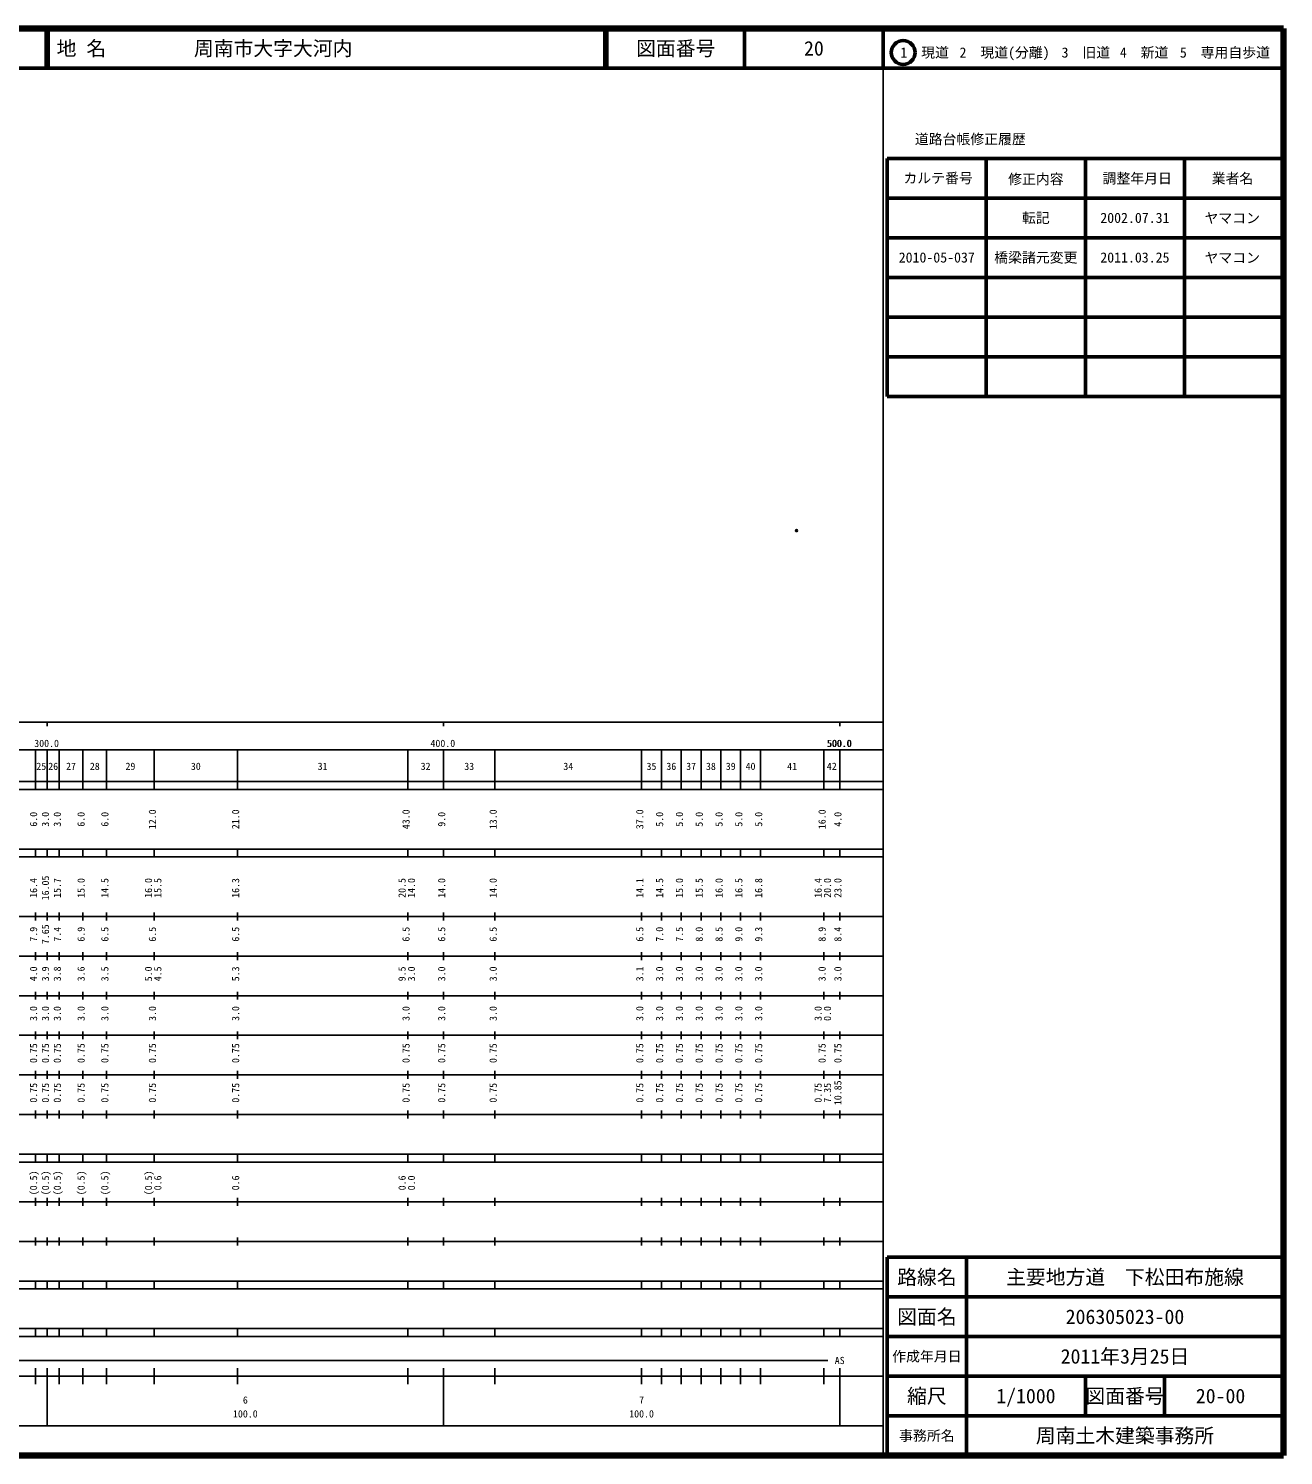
# Model space of a CAD drawing. Units: millimetres on the paper. Extents: x 40 to 680, y 20 to 380.
# Drawn here: x 363.3 to 680, y 20 to 380 of the extents above; entities that cross this region are included whole.
import ezdxf
from ezdxf.enums import TextEntityAlignment as Align

# ---------------------------------------------------------------- set-up
doc = ezdxf.new("R2010")
doc.units = ezdxf.units.MM
doc.header["$PDMODE"] = 32
doc.header["$PDSIZE"] = 0.5
doc.layers.add('M-OTRS', color=6, linetype='Continuous')
doc.layers.add('M-TTL-TXT', color=7, linetype='Continuous')
for name, color, linetype, lineweight in [('M-TTL', 2, 'Continuous', 140), ('M-TTL-BAND', 7, 'Continuous', 25), ('M-TTL-FRAM', 2, 'Continuous', 50), ('M-TTL-LINE', 7, 'Continuous', 50)]:
    doc.layers.add(name, color=color, linetype=linetype, lineweight=lineweight)
doc.styles.add('ＭＳ ゴシック', font='')
doc.styles.get('ＭＳ ゴシック').set_extended_font_data('MS Gothic')

msp = doc.modelspace()

# ---------------------------------------------------------------- linework, layer by layer
at = {"layer": 'M-OTRS'}
msp.add_point((557.129, 253.325), dxfattribs=at)
at = {"layer": 'M-TTL'}
for p, q in [((680, 380), (40, 380)), ((680, 20), (680, 380)), ((40, 20), (680, 20))]:
    msp.add_line(p, q, dxfattribs=at)
at = {"layer": 'M-TTL-BAND'}
for p, q in [((579, 20), (579, 370)), ((40, 205), (579, 205)), ((368, 205), (368, 204)), ((468, 205), (468, 204)), ((568, 205), (568, 204)), ((68, 198), (579, 198)), ((365, 188), (365, 198)), ((368, 188), (368, 198)), ((371, 188), (371, 198)), ((377, 188), (377, 198)), ((383, 188), (383, 198)), ((395, 188), (395, 198)), ((416, 188), (416, 198)), ((459, 188), (459, 198)), ((468, 188), (468, 198)), ((481, 188), (481, 198)), ((518, 188), (518, 198)), ((523, 188), (523, 198)), ((528, 188), (528, 198)), ((533, 188), (533, 198)), ((538, 188), (538, 198)), ((543, 188), (543, 198)), ((548, 188), (548, 198)), ((564, 188), (564, 198)), ((568, 188), (568, 198)), ((40, 190), (579, 190)), ((40, 188), (579, 188)), ((40, 173), (579, 173)), ((365, 171), (365, 173)), ((368, 171), (368, 173)), ((371, 171), (371, 173)), ((377, 171), (377, 173)), ((383, 171), (383, 173)), ((395, 171), (395, 173)), ((416, 171), (416, 173)), ((459, 171), (459, 173)), ((468, 171), (468, 173)), ((481, 171), (481, 173)), ((518, 171), (518, 173)), ((523, 171), (523, 173)), ((528, 171), (528, 173)), ((533, 171), (533, 173)), ((538, 171), (538, 173)), ((543, 171), (543, 173)), ((548, 171), (548, 173)), ((564, 171), (564, 173)), ((568, 171), (568, 173)), ((40, 171), (579, 171)), ((40, 156), (579, 156)), ((365, 155), (365, 157)), ((368, 155), (368, 157)), ((371, 155), (371, 157)), ((377, 155), (377, 157)), ((383, 155), (383, 157)), ((395, 155), (395, 157)), ((416, 155), (416, 157)), ((459, 155), (459, 157)), ((468, 155), (468, 157)), ((481, 155), (481, 157)), ((518, 155), (518, 157)), ((523, 155), (523, 157)), ((528, 155), (528, 157)), ((533, 155), (533, 157)), ((538, 155), (538, 157)), ((543, 155), (543, 157)), ((548, 155), (548, 157)), ((564, 155), (564, 157)), ((568, 155), (568, 157)), ((46, 146), (579, 146)), ((365, 145), (365, 147)), ((368, 145), (368, 147)), ((371, 145), (371, 147)), ((377, 145), (377, 147)), ((383, 145), (383, 147)), ((395, 145), (395, 147)), ((416, 145), (416, 147)), ((459, 145), (459, 147)), ((468, 145), (468, 147)), ((481, 145), (481, 147)), ((518, 145), (518, 147)), ((523, 145), (523, 147)), ((528, 145), (528, 147)), ((533, 145), (533, 147)), ((538, 145), (538, 147)), ((543, 145), (543, 147)), ((548, 145), (548, 147)), ((564, 145), (564, 147)), ((568, 145), (568, 147)), ((365, 135), (365, 137)), ((368, 135), (368, 137)), ((371, 135), (371, 137)), ((377, 135), (377, 137)), ((383, 135), (383, 137)), ((395, 135), (395, 137)), ((416, 135), (416, 137)), ((459, 135), (459, 137)), ((468, 135), (468, 137)), ((481, 135), (481, 137)), ((518, 135), (518, 137)), ((523, 135), (523, 137)), ((528, 135), (528, 137)), ((533, 135), (533, 137)), ((538, 135), (538, 137)), ((543, 135), (543, 137)), ((548, 135), (548, 137)), ((564, 135), (564, 137)), ((568, 135), (568, 137)), ((52, 136), (579, 136)), ((46, 126), (579, 126)), ((365, 125), (365, 127)), ((368, 125), (368, 127)), ((371, 125), (371, 127)), ((377, 125), (377, 127)), ((383, 125), (383, 127)), ((395, 125), (395, 127)), ((416, 125), (416, 127)), ((459, 125), (459, 127)), ((468, 125), (468, 127)), ((481, 125), (481, 127)), ((518, 125), (518, 127)), ((523, 125), (523, 127)), ((528, 125), (528, 127)), ((533, 125), (533, 127)), ((538, 125), (538, 127)), ((543, 125), (543, 127)), ((548, 125), (548, 127)), ((564, 125), (564, 127)), ((568, 125), (568, 127)), ((52, 116), (579, 116)), ((365, 115), (365, 117)), ((368, 115), (368, 117)), ((371, 115), (371, 117)), ((377, 115), (377, 117)), ((383, 115), (383, 117)), ((395, 115), (395, 117)), ((416, 115), (416, 117)), ((459, 115), (459, 117)), ((468, 115), (468, 117)), ((481, 115), (481, 117)), ((518, 115), (518, 117)), ((523, 115), (523, 117)), ((528, 115), (528, 117)), ((533, 115), (533, 117)), ((538, 115), (538, 117)), ((543, 115), (543, 117)), ((548, 115), (548, 117)), ((564, 115), (564, 117)), ((568, 115), (568, 117)), ((46, 106), (579, 106)), ((365, 105), (365, 107)), ((368, 105), (368, 107)), ((371, 105), (371, 107)), ((377, 105), (377, 107)), ((383, 105), (383, 107)), ((395, 105), (395, 107)), ((416, 105), (416, 107)), ((459, 105), (459, 107)), ((468, 105), (468, 107)), ((481, 105), (481, 107)), ((518, 105), (518, 107)), ((523, 105), (523, 107)), ((528, 105), (528, 107)), ((533, 105), (533, 107)), ((538, 105), (538, 107)), ((543, 105), (543, 107)), ((548, 105), (548, 107)), ((564, 105), (564, 107)), ((568, 105), (568, 107)), ((40, 96), (579, 96)), ((40, 94), (579, 94)), ((365, 94), (365, 96)), ((368, 94), (368, 96)), ((371, 94), (371, 96)), ((377, 94), (377, 96)), ((383, 94), (383, 96)), ((395, 94), (395, 96)), ((416, 94), (416, 96)), ((459, 94), (459, 96)), ((468, 94), (468, 96)), ((481, 94), (481, 96)), ((518, 94), (518, 96)), ((523, 94), (523, 96)), ((528, 94), (528, 96)), ((533, 94), (533, 96)), ((538, 94), (538, 96)), ((543, 94), (543, 96)), ((548, 94), (548, 96)), ((564, 94), (564, 96)), ((568, 94), (568, 96)), ((49, 84), (579, 84)), ((365, 83), (365, 85)), ((368, 83), (368, 85)), ((371, 83), (371, 85)), ((377, 83), (377, 85)), ((383, 83), (383, 85)), ((395, 83), (395, 85)), ((416, 83), (416, 85)), ((459, 83), (459, 85)), ((468, 83), (468, 85)), ((481, 83), (481, 85)), ((518, 83), (518, 85)), ((523, 83), (523, 85)), ((528, 83), (528, 85)), ((533, 83), (533, 85)), ((538, 83), (538, 85)), ((543, 83), (543, 85)), ((548, 83), (548, 85)), ((564, 83), (564, 85)), ((568, 83), (568, 85)), ((40, 74), (579, 74)), ((365, 73), (365, 75)), ((368, 73), (368, 75)), ((371, 73), (371, 75)), ((377, 73), (377, 75)), ((383, 73), (383, 75)), ((395, 73), (395, 75)), ((416, 73), (416, 75)), ((459, 73), (459, 75)), ((468, 73), (468, 75)), ((481, 73), (481, 75)), ((518, 73), (518, 75)), ((523, 73), (523, 75)), ((528, 73), (528, 75)), ((533, 73), (533, 75)), ((538, 73), (538, 75)), ((543, 73), (543, 75)), ((548, 73), (548, 75)), ((564, 73), (564, 75)), ((568, 73), (568, 75)), ((40, 64), (579, 64)), ((40, 62), (579, 62)), ((365, 62), (365, 64)), ((368, 62), (368, 64)), ((371, 62), (371, 64)), ((377, 62), (377, 64)), ((383, 62), (383, 64)), ((395, 62), (395, 64)), ((416, 62), (416, 64)), ((459, 62), (459, 64)), ((468, 62), (468, 64)), ((481, 62), (481, 64)), ((518, 62), (518, 64)), ((523, 62), (523, 64)), ((528, 62), (528, 64)), ((533, 62), (533, 64)), ((538, 62), (538, 64)), ((543, 62), (543, 64)), ((548, 62), (548, 64)), ((564, 62), (564, 64)), ((568, 62), (568, 64)), ((40, 52), (579, 52)), ((365, 50), (365, 52)), ((368, 50), (368, 52)), ((371, 50), (371, 52)), ((377, 50), (377, 52)), ((383, 50), (383, 52)), ((395, 50), (395, 52)), ((416, 50), (416, 52)), ((459, 50), (459, 52)), ((468, 50), (468, 52)), ((481, 50), (481, 52)), ((518, 50), (518, 52)), ((523, 50), (523, 52)), ((528, 50), (528, 52)), ((533, 50), (533, 52)), ((538, 50), (538, 52)), ((543, 50), (543, 52)), ((548, 50), (548, 52)), ((564, 50), (564, 52)), ((568, 50), (568, 52)), ((40, 50), (579, 50)), ((71, 44), (565, 44)), ((40, 40), (579, 40)), ((365, 38), (365, 42)), ((368, 27.5), (368, 42)), ((371, 38), (371, 42)), ((377, 38), (377, 42)), ((383, 38), (383, 42)), ((395, 38), (395, 42)), ((416, 38), (416, 42)), ((459, 38), (459, 42)), ((468, 27.5), (468, 42)), ((481, 38), (481, 42)), ((518, 38), (518, 42)), ((523, 38), (523, 42)), ((528, 38), (528, 42)), ((533, 38), (533, 42)), ((538, 38), (538, 42)), ((543, 38), (543, 42)), ((548, 38), (548, 42)), ((564, 38), (564, 42)), ((568, 27.5), (568, 42)), ((68, 27.5), (579, 27.5))]:
    msp.add_line(p, q, dxfattribs=at)
at = {"layer": 'M-TTL-FRAM'}
for p, q in [((580, 347.197), (580, 287.197)), ((580, 347.197), (680, 347.197)), ((580, 287.197), (680, 287.197)), ((680, 70), (580, 70)), ((580, 70), (580, 20))]:
    msp.add_line(p, q, dxfattribs=at)
at = {"layer": 'M-TTL-LINE'}
for p, q in [((367.75, 380), (367.75, 370)), ((368.25, 380), (368.25, 370)), ((508.747, 380), (508.747, 370)), ((509.247, 380), (509.247, 370)), ((543.997, 380), (543.997, 370)), ((579, 380), (579, 370)), ((40, 370), (680, 370)), ((605, 347.197), (605, 287.197)), ((630, 347.197), (630, 287.197)), ((655, 347.197), (655, 287.197)), ((580, 337.197), (680, 337.197)), ((580, 327.197), (680, 327.197)), ((580, 317.197), (680, 317.197)), ((580, 307.197), (680, 307.197)), ((580, 297.197), (680, 297.197)), ((600, 70), (600, 20)), ((680, 60), (580, 60)), ((680, 50), (580, 50)), ((680, 40), (580, 40)), ((630, 40), (630, 30)), ((650, 40), (650, 30)), ((680, 30), (580, 30))]:
    msp.add_line(p, q, dxfattribs=at)
msp.add_circle((584.031, 373.958), 3, dxfattribs=at)

# ---------------------------------------------------------------- texts
at = {"layer": 'M-TTL-BAND', "style": 'ＭＳ ゴシック'}
for s, p in [('300.0', (367.844, 198.195)), ('400.0', (467.844, 198.195)), ('500.0', (567.844, 198.195)), ('500.0', (568, 198.195)), ('25', (366.5, 192.405)), ('26', (369.5, 192.405)), ('27', (374, 192.405)), ('28', (380, 192.405)), ('29', (389, 192.405)), ('30', (405.5, 192.405)), ('31', (437.5, 192.405)), ('32', (463.5, 192.405)), ('33', (474.5, 192.405)), ('34', (499.5, 192.405)), ('35', (520.5, 192.405)), ('36', (525.5, 192.405)), ('37', (530.5, 192.405)), ('38', (535.5, 192.405)), ('39', (540.5, 192.405)), ('40', (545.5, 192.405)), ('41', (556, 192.405)), ('42', (566, 192.405)), ('AS', (568, 42.5)), ('6', (418, 32.523)), ('7', (518, 32.523)), ('100.0', (418, 29.033)), ('100.0', (518, 29.033))]:
    msp.add_text(s, height=1.833, dxfattribs=at).set_placement(p, align=Align.BOTTOM_CENTER)
for s, p in [('6.0', (366, 180.5)), ('3.0', (369, 180.5)), ('3.0', (372, 180.5)), ('6.0', (378, 180.5)), ('6.0', (384, 180.5)), ('12.0', (396, 180.5)), ('21.0', (417, 180.5)), ('43.0', (460, 180.5)), ('9.0', (469, 180.5)), ('13.0', (482, 180.5)), ('37.0', (519, 180.5)), ('5.0', (524, 180.5)), ('5.0', (529, 180.5)), ('5.0', (534, 180.5)), ('5.0', (539, 180.5)), ('5.0', (544, 180.5)), ('5.0', (549, 180.5)), ('16.0', (565, 180.5)), ('4.0', (569, 180.5)), ('16.05', (369, 163.174)), ('16.4', (366, 163.174)), ('15.7', (372, 163.174)), ('15.0', (378, 163.174)), ('14.5', (384, 163.174)), ('16.0', (395, 163.174)), ('15.5', (397.37, 163.174)), ('16.3', (417, 163.174)), ('20.5', (459, 163.174)), ('14.0', (461.37, 163.174)), ('14.0', (469, 163.174)), ('14.0', (482, 163.174)), ('14.1', (519, 163.174)), ('14.5', (524, 163.174)), ('15.0', (529, 163.174)), ('15.5', (534, 163.174)), ('16.0', (539, 163.174)), ('16.5', (544, 163.174)), ('16.8', (549, 163.174)), ('16.4', (564, 163.174)), ('20.0', (566.37, 163.174)), ('23.0', (569, 163.174)), ('7.9', (366, 151.5)), ('7.65', (369, 151.5)), ('7.4', (372, 151.5)), ('6.9', (378, 151.5)), ('6.5', (384, 151.5)), ('6.5', (396, 151.5)), ('6.5', (417, 151.5)), ('6.5', (460, 151.5)), ('6.5', (469, 151.5)), ('6.5', (482, 151.5)), ('6.5', (519, 151.5)), ('7.0', (524, 151.5)), ('7.5', (529, 151.5)), ('8.0', (534, 151.5)), ('8.5', (539, 151.5)), ('9.0', (544, 151.5)), ('9.3', (549, 151.5)), ('8.9', (565, 151.5)), ('8.4', (569, 151.5)), ('4.0', (366, 141.5)), ('3.9', (369, 141.5)), ('3.8', (372, 141.5)), ('3.6', (378, 141.5)), ('3.5', (384, 141.5)), ('5.0', (395, 141.5)), ('4.5', (397.37, 141.5)), ('5.3', (417, 141.5)), ('9.5', (459, 141.5)), ('3.0', (461.37, 141.5)), ('3.0', (469, 141.5)), ('3.0', (482, 141.5)), ('3.1', (519, 141.5)), ('3.0', (524, 141.5)), ('3.0', (529, 141.5)), ('3.0', (534, 141.5)), ('3.0', (539, 141.5)), ('3.0', (544, 141.5)), ('3.0', (549, 141.5)), ('3.0', (565, 141.5)), ('3.0', (569, 141.5)), ('3.0', (366, 131.5)), ('3.0', (369, 131.5)), ('3.0', (372, 131.5)), ('3.0', (378, 131.5)), ('3.0', (384, 131.5)), ('3.0', (396, 131.5)), ('3.0', (417, 131.5)), ('3.0', (460, 131.5)), ('3.0', (469, 131.5)), ('3.0', (482, 131.5)), ('3.0', (519, 131.5)), ('3.0', (524, 131.5)), ('3.0', (529, 131.5)), ('3.0', (534, 131.5)), ('3.0', (539, 131.5)), ('3.0', (544, 131.5)), ('3.0', (549, 131.5)), ('3.0', (564, 131.5)), ('0.0', (566.37, 131.5)), ('0.75', (366, 121.5)), ('0.75', (369, 121.5)), ('0.75', (372, 121.5)), ('0.75', (378, 121.5)), ('0.75', (384, 121.5)), ('0.75', (396, 121.5)), ('0.75', (417, 121.5)), ('0.75', (460, 121.5)), ('0.75', (469, 121.5)), ('0.75', (482, 121.5)), ('0.75', (519, 121.5)), ('0.75', (524, 121.5)), ('0.75', (529, 121.5)), ('0.75', (534, 121.5)), ('0.75', (539, 121.5)), ('0.75', (544, 121.5)), ('0.75', (549, 121.5)), ('0.75', (565, 121.5)), ('0.75', (569, 121.5)), ('0.75', (366, 111.5)), ('0.75', (369, 111.5)), ('0.75', (372, 111.5)), ('0.75', (378, 111.5)), ('0.75', (384, 111.5)), ('0.75', (396, 111.5)), ('0.75', (417, 111.5)), ('0.75', (460, 111.5)), ('0.75', (469, 111.5)), ('0.75', (482, 111.5)), ('0.75', (519, 111.5)), ('0.75', (524, 111.5)), ('0.75', (529, 111.5)), ('0.75', (534, 111.5)), ('0.75', (539, 111.5)), ('0.75', (544, 111.5)), ('0.75', (549, 111.5)), ('0.75', (564, 111.5)), ('7.35', (566.37, 111.5)), ('10.85', (569, 111.5)), ('(0.5)', (366, 88.764)), ('(0.5)', (369, 88.764)), ('(0.5)', (372, 88.764)), ('(0.5)', (378, 88.764)), ('(0.5)', (384, 88.764)), ('(0.5)', (395, 88.764)), ('0.6', (397.37, 88.764)), ('0.6', (417, 88.764)), ('0.6', (459, 88.764)), ('0.0', (461.37, 88.764))]:
    msp.add_text(s, height=1.833, rotation=90, dxfattribs=at).set_placement(p, align=Align.BOTTOM_CENTER)
at = {"layer": 'M-TTL-TXT', "style": 'ＭＳ ゴシック'}
for s, p in [('地 名', (370.38, 375)), ('周南市大字大河内', (405.024, 375))]:
    msp.add_text(s, height=3.666, dxfattribs=at).set_placement(p, align=Align.MIDDLE_LEFT)
for s, height, p in [('図面番号', 3.666, (526.622, 375)), ('20', 3.666, (561.497, 375)), ('1\u3000現道', 2.566, (589.448, 373.958)), ('2\u3000現道(分離)', 2.566, (609.619, 373.958)), ('3\u3000旧道', 2.566, (630.121, 373.958)), ('4\u3000新道', 2.566, (644.824, 373.958)), ('5\u3000専用自歩道', 2.566, (665.228, 373.958)), ('道路台帳修正履歴', 2.566, (600.968, 352.113)), ('カルテ番号', 2.566, (592.839, 342.277)), ('修正内容', 2.566, (617.509, 342.023)), ('調整年月日', 2.566, (643.089, 342.197)), ('業者名', 2.566, (667.134, 342.197)), ('転記', 2.566, (617.5, 332.245)), ('2002.07.31', 2.566, (642.5, 332.245)), ('ヤマコン', 2.566, (667.077, 332.189)), ('2010-05-037', 2.566, (592.5, 322.245)), ('橋梁諸元変更', 2.566, (617.5, 322.245)), ('2011.03.25', 2.566, (642.5, 322.245)), ('ヤマコン', 2.566, (667.077, 322.189)), ('路線名', 3.666, (590, 65)), ('路線名', 3.666, (590, 65)), ('主要地方道\u3000下松田布施線', 3.666, (640, 65)), ('図面名', 3.666, (590, 55)), ('図面名', 3.666, (590, 55)), ('206305023-00', 3.666, (640, 55)), ('2011年3月25日', 3.666, (640, 45)), ('作成年月日', 2.566, (590, 45)), ('作成年月日', 2.566, (590, 45)), ('縮尺', 3.666, (590, 35)), ('縮尺', 3.666, (590, 35)), ('1/1000', 3.666, (615, 35)), ('図面番号', 3.666, (640, 35)), ('図面番号', 3.666, (640, 35)), ('20-00', 3.666, (664.125, 35)), ('事務所名', 2.566, (590, 25)), ('事務所名', 2.566, (590, 25)), ('周南土木建築事務所', 3.666, (640, 25))]:
    msp.add_text(s, height=height, dxfattribs=at).set_placement(p, align=Align.MIDDLE_CENTER)

doc.saveas('drawing.dxf')
